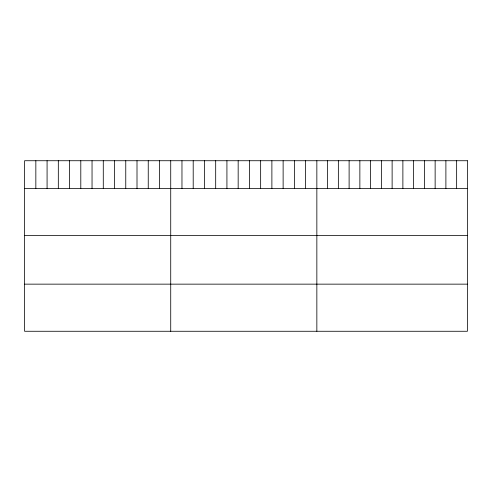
<?xml version="1.0" encoding="UTF-8"?>
<svg xmlns="http://www.w3.org/2000/svg" width="492" height="492" viewBox="0 0 492 492"><rect width="100%" height="100%" fill="white"/><g stroke="black" fill="none" stroke-linecap="round" stroke-linejoin="round"><path stroke-width="0.74" d="M24.6 188.485L467.4 188.485M24.6 235.6L467.4 235.6M24.6 284.148L467.4 284.148M456.644 160.73L456.644 188.485M445.893 160.73L445.893 188.485M435.137 160.73L435.137 188.485M424.387 160.73L424.387 188.485M413.631 160.73L413.631 188.485M402.88 160.73L402.88 188.485M392.124 160.73L392.124 188.485M381.368 160.73L381.368 188.485M370.617 160.73L370.617 188.485M359.861 160.73L359.861 188.485M349.111 160.73L349.111 188.485M338.355 160.73L338.355 188.485M327.604 160.73L327.604 188.485M316.848 160.73L316.848 331.27M305.606 160.73L305.606 188.485M294.37 160.73L294.37 188.485M283.128 160.73L283.128 188.485M271.885 160.73L271.885 188.485M260.649 160.73L260.649 188.485M249.407 160.73L249.407 188.485M238.165 160.73L238.165 188.485M226.923 160.73L226.923 188.485M215.687 160.73L215.687 188.485M204.444 160.73L204.444 188.485M193.202 160.73L193.202 188.485M181.966 160.73L181.966 188.485M170.724 160.73L170.724 331.27M159.482 160.73L159.482 188.485M148.246 160.73L148.246 188.485M137.004 160.73L137.004 188.485M125.761 160.73L125.761 188.485M114.525 160.73L114.525 188.485M103.283 160.73L103.283 188.485M92.041 160.73L92.041 188.485M80.799 160.73L80.799 188.485M69.563 160.73L69.563 188.485M58.32 160.73L58.32 188.485M47.078 160.73L47.078 188.485M35.842 160.73L35.842 188.485M467.4 160.73L24.6 160.73L24.6 331.27L467.4 331.27L467.4 160.73"/></g></svg>
